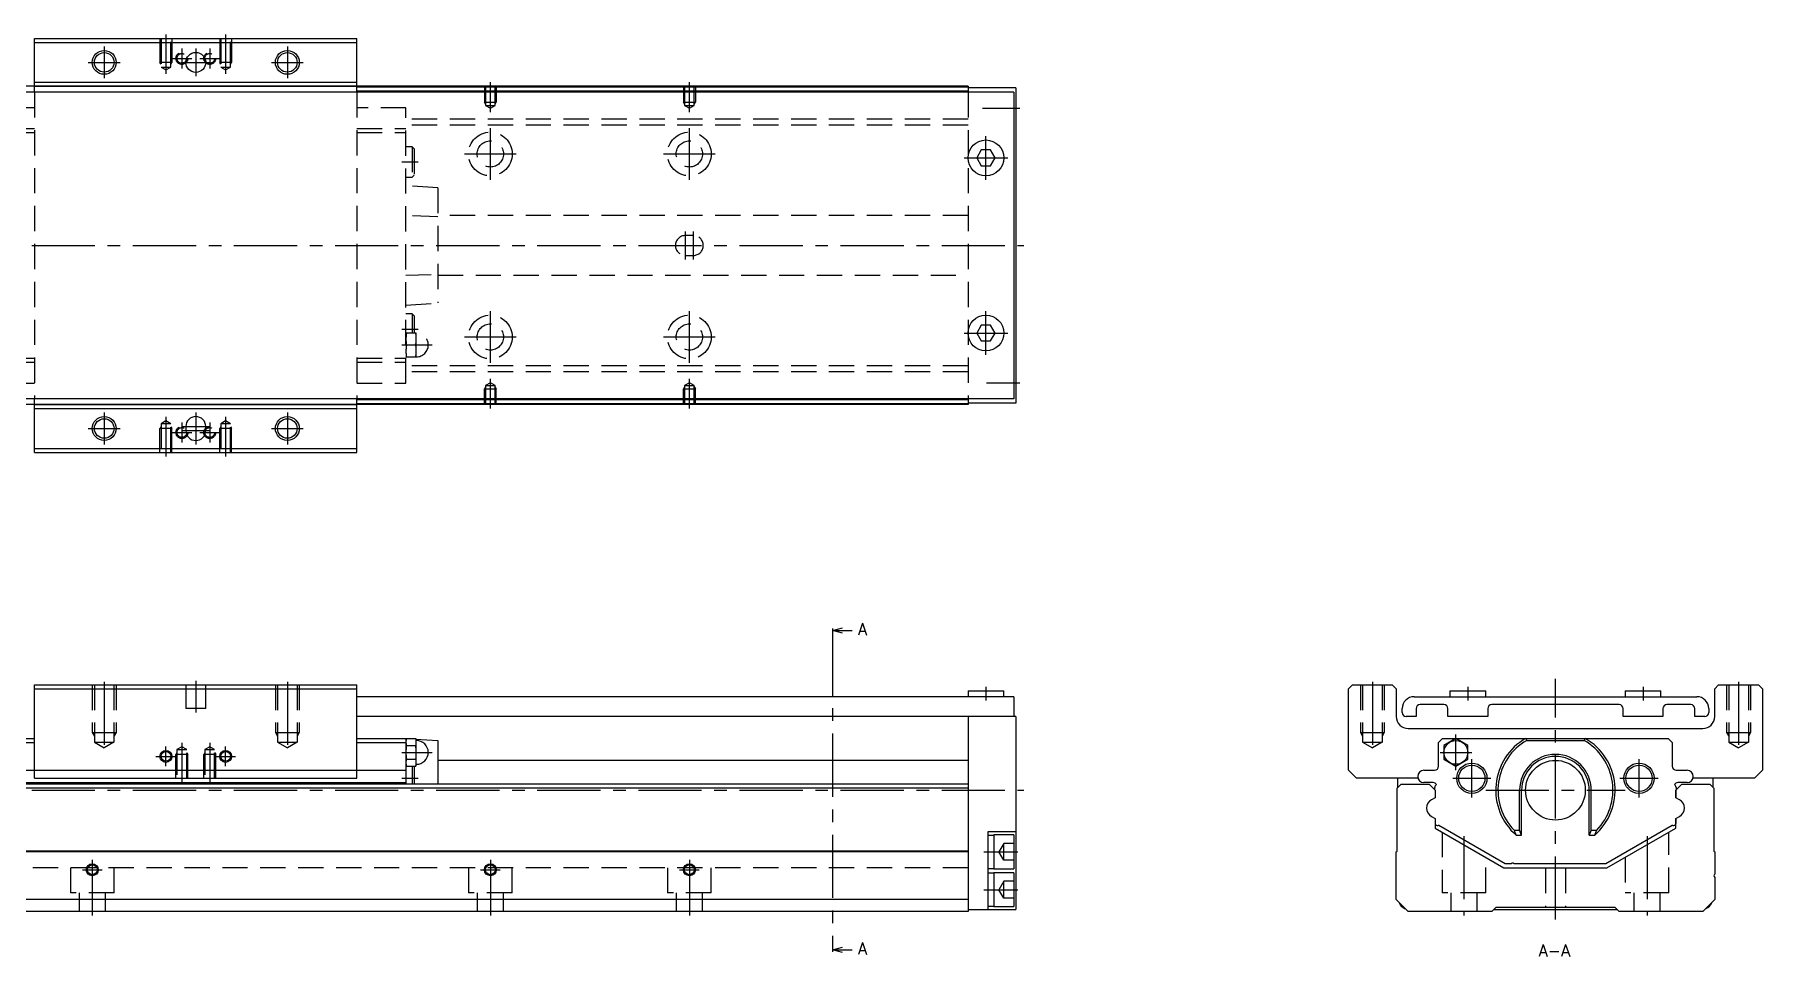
# Model space of a CAD drawing. Extents: x 0 to 1028, y -8 to 230.
# Drawn here: x 593.9 to 1028, y -1.3 to 230.4 of the extents above; entities that cross this region are included whole.
import ezdxf

# ---------------------------------------------------------------- set-up
doc = ezdxf.new("R2010")
doc.units = 0
doc.header["$LTSCALE"] = 0.5
doc.linetypes.add('CENTER', pattern=[50.8, 31.75, -6.35, 6.35, -6.35])
doc.linetypes.add('DASHED', pattern=[19.05, 12.7, -6.35])
for name, color, linetype in [('MSM_CENTER', 1, 'CENTER'), ('MSM_CONTINUOUS', 7, 'CONTINUOUS'), ('MSM_DASHED', 4, 'DASHED'), ('MSM_NARROW', 5, 'CONTINUOUS'), ('MSM_PART_NUMBER', 7, 'CONTINUOUS')]:
    doc.layers.add(name, color=color, linetype=linetype)
doc.styles.get("Standard").update_dxf_attribs({"font": 'txt.shx', "height": 3, "bigfont": 'bigfont.shx'})

msp = doc.modelspace()

# ---------------------------------------------------------------- linework, layer by layer
at = {"layer": 'MSM_CENTER'}
for p, q in [((626.9, 230.38), (626.9, 220.47)), ((641.9, 230.38), (641.9, 220.47)), ((611.4, 227.38), (611.4, 219.38)), ((630.9, 226.88), (630.9, 221.88)), ((634.4, 226.88), (634.4, 219.88)), ((637.9, 226.88), (637.9, 221.88)), ((657.4, 227.38), (657.4, 219.38)), ((607.4, 223.38), (615.4, 223.38)), ((628.4, 224.38), (633.4, 224.38)), ((630.9, 223.38), (637.9, 223.38)), ((635.4, 224.38), (640.4, 224.38)), ((653.4, 223.38), (661.4, 223.38)), ((708.4, 210.87), (708.4, 218.38)), ((758.4, 210.87), (758.4, 218.38)), ((832.07, 211.88), (841.4, 211.88)), ((708.4, 193.88), (708.4, 206.88)), ((758.4, 193.88), (758.4, 206.88)), ((832.9, 193.88), (832.9, 204.88)), ((701.9, 200.38), (714.9, 200.38)), ((751.9, 200.38), (764.9, 200.38)), ((686.2, 198.38), (690.3, 198.38)), ((827.4, 199.38), (838.4, 199.38)), ((757.4, 173.88), (757.4, 180.88)), ((759.4, 173.88), (759.4, 180.88)), ((161.4, 177.38), (842.4, 177.38)), ((708.4, 147.88), (708.4, 160.88)), ((758.4, 147.88), (758.4, 160.88)), ((832.9, 149.88), (832.9, 160.88)), ((686.2, 156.38), (690.3, 156.38)), ((686.2, 152.38), (693.8, 152.38)), ((701.9, 154.38), (714.9, 154.38)), ((751.9, 154.38), (764.9, 154.38)), ((827.4, 155.38), (838.4, 155.38)), ((708.4, 136.38), (708.4, 143.89)), ((758.4, 136.38), (758.4, 143.89)), ((833.07, 142.88), (841.4, 142.88)), ((611.4, 135.38), (611.4, 127.38)), ((634.4, 135.38), (634.4, 127.38)), ((657.4, 135.38), (657.4, 127.38)), ((607.4, 131.38), (615.4, 131.38)), ((626.9, 134.29), (626.9, 124.38)), ((628.4, 130.38), (633.4, 130.38)), ((630.9, 132.88), (630.9, 127.88)), ((630.9, 131.88), (637.9, 131.88)), ((630.9, 130.88), (637.9, 130.88)), ((635.4, 130.38), (640.4, 130.38)), ((637.9, 132.88), (637.9, 127.88)), ((641.9, 134.29), (641.9, 124.38)), ((653.4, 131.38), (661.4, 131.38)), ((794.33, 80.12), (794.33, 0.88)), ((611.4, 67.76), (611.4, 50.18)), ((634.4, 68), (634.4, 60)), ((657.4, 67.76), (657.4, 50.18)), ((832.9, 66.5), (832.9, 63)), ((929.98, 67.76), (929.98, 50.18)), ((953.98, 66.5), (953.98, 63)), ((975.98, 8), (975.98, 68.5)), ((997.98, 66.5), (997.98, 63)), ((1021.98, 67.76), (1021.98, 50.18)), ((630.9, 52.41), (630.9, 42.5)), ((637.9, 52.41), (637.9, 42.5)), ((950.98, 45.54), (950.98, 54.46)), ((624.4, 49), (629.4, 49)), ((626.9, 46.5), (626.9, 51.5)), ((639.4, 49), (644.4, 49)), ((641.9, 46.5), (641.9, 51.5)), ((686.2, 50), (693.8, 50)), ((946.98, 50), (954.98, 50)), ((954.98, 38.7), (954.98, 48.3)), ((996.98, 38.7), (996.98, 48.3)), ((686.2, 43.5), (690.3, 43.5)), ((950.18, 43.5), (959.78, 43.5)), ((992.18, 43.5), (1001.78, 43.5)), ((161.4, 40.5), (842.4, 40.5)), ((958.48, 40.5), (993.48, 40.5)), ((952.98, 28.97), (952.98, 9)), ((998.98, 28.97), (998.98, 9)), ((608.4, 23), (608.4, 9)), ((708.4, 23), (708.4, 9)), ((758.4, 23), (758.4, 9)), ((832.4, 25), (840.9, 25)), ((605.9, 20.5), (610.9, 20.5)), ((705.9, 20.5), (710.9, 20.5)), ((755.9, 20.5), (760.9, 20.5)), ((832.4, 15.5), (840.9, 15.5))]:
    msp.add_line(p, q, dxfattribs=at)
at = {"layer": 'MSM_CONTINUOUS'}
for p, q in [((593.9, 215.88), (593.9, 229.38)), ((593.9, 229.38), (674.9, 229.38)), ((593.9, 228.38), (674.9, 228.38)), ((674.9, 215.88), (674.9, 229.38)), ((828.4, 217.38), (238.4, 217.38)), ((593.9, 218.38), (674.9, 218.38)), ((593.9, 217.38), (674.9, 217.38)), ((828.4, 217.18), (674.9, 217.18)), ((828.4, 217.38), (828.4, 215.88)), ((839.9, 215.88), (224.9, 215.88)), ((828.4, 216.18), (674.9, 216.18)), ((840.4, 216.98), (828.4, 216.98)), ((839.9, 215.88), (839.9, 138.88)), ((840.4, 216.98), (840.4, 137.78)), ((831.74, 201.38), (830.59, 199.38)), ((834.05, 201.38), (831.74, 201.38)), ((835.2, 199.38), (834.05, 201.38)), ((830.59, 199.38), (831.74, 197.38)), ((831.74, 197.38), (834.05, 197.38)), ((834.05, 197.38), (835.2, 199.38)), ((831.74, 157.38), (830.59, 155.38)), ((834.05, 157.38), (831.74, 157.38)), ((835.2, 155.38), (834.05, 157.38)), ((830.59, 155.38), (831.74, 153.38)), ((831.74, 153.38), (834.05, 153.38)), ((834.05, 153.38), (835.2, 155.38)), ((839.9, 138.88), (224.9, 138.88)), ((828.4, 137.38), (238.4, 137.38)), ((593.9, 125.38), (593.9, 138.88)), ((593.9, 137.38), (674.9, 137.38)), ((593.9, 136.38), (674.9, 136.38)), ((674.9, 125.38), (674.9, 138.88)), ((828.4, 138.58), (674.9, 138.58)), ((828.4, 137.58), (674.9, 137.58)), ((828.4, 138.88), (828.4, 137.38)), ((840.4, 137.78), (828.4, 137.78)), ((631.9, 131.88), (631.9, 130.88)), ((636.9, 130.88), (636.9, 131.88)), ((593.9, 126.38), (674.9, 126.38)), ((593.9, 125.38), (674.9, 125.38)), ((794.33, 80.62), (796.83, 81.29)), ((794.33, 81.12), (794.33, 80.12)), ((794.33, 80.62), (799.33, 80.62)), ((796.83, 79.95), (794.33, 80.62)), ((593.9, 67), (674.9, 67)), ((593.9, 43.5), (593.9, 67)), ((593.9, 66), (674.9, 66)), ((674.9, 43.5), (674.9, 67)), ((828.4, 65.5), (828.4, 64)), ((828.4, 65.5), (837.4, 65.5)), ((837.4, 64), (837.4, 65.5)), ((923.98, 66), (924.98, 67)), ((923.98, 45.5), (923.98, 66)), ((924.98, 67), (934.98, 67)), ((934.98, 67), (935.98, 66)), ((935.98, 66), (935.98, 59)), ((949.48, 65.5), (958.48, 65.5)), ((949.48, 65.5), (949.48, 64)), ((958.48, 64), (958.48, 65.5)), ((993.48, 65.5), (1002.48, 65.5)), ((993.48, 65.5), (993.48, 64)), ((1002.48, 64), (1002.48, 65.5)), ((1015.98, 66), (1016.98, 67)), ((1015.98, 59), (1015.98, 66)), ((1016.98, 67), (1026.98, 67)), ((1026.98, 67), (1027.98, 66)), ((1027.98, 66), (1027.98, 45.5)), ((839.9, 64), (674.9, 64)), ((839.9, 64), (839.9, 59)), ((937.48, 60), (937.48, 61)), ((940.48, 64), (1011.48, 64)), ((940.98, 61), (940.98, 59)), ((947.98, 62), (941.98, 62)), ((948.98, 59), (948.98, 61)), ((958.98, 61), (958.98, 59)), ((991.98, 62), (959.98, 62)), ((992.98, 59), (992.98, 61)), ((1002.98, 61), (1002.98, 59)), ((1009.98, 62), (1003.98, 62)), ((1010.98, 59), (1010.98, 61)), ((1014.48, 61), (1014.48, 60)), ((840.4, 59), (674.9, 59)), ((828.4, 59), (828.4, 10)), ((840.4, 59), (840.4, 10.5)), ((940.98, 59), (938.48, 59)), ((958.98, 59), (948.98, 59)), ((1002.98, 59), (992.98, 59)), ((1013.48, 59), (1010.98, 59)), ((581.6, 53.5), (593.9, 53.5)), ((581.6, 52.5), (593.9, 52.5)), ((674.9, 53.5), (687.2, 53.5)), ((674.9, 52.5), (687.2, 52.5)), ((687.2, 53.5), (687.77, 53.46)), ((687.2, 53.5), (687.2, 42)), ((687.32, 53.46), (687.2, 53)), ((687.2, 52.41), (687.2, 52.6)), ((687.32, 53.46), (689.67, 53.46)), ((689.8, 53), (689.67, 53.46)), ((689.7, 53.34), (695.2, 53)), ((689.8, 47), (689.8, 53)), ((695.2, 53), (695.2, 42)), ((938.98, 56), (1012.98, 56)), ((946.63, 52.5), (947.63, 53.5)), ((946.63, 46.5), (946.63, 52.5)), ((947.63, 53.5), (1004.33, 53.5)), ((950.98, 53.46), (947.98, 51.73)), ((953.98, 51.73), (950.98, 53.46)), ((968.5, 53.5), (968.75, 53)), ((968.75, 53), (983.21, 53)), ((983.21, 53), (983.46, 53.5)), ((1004.33, 53.5), (1005.33, 52.5)), ((1005.33, 52.5), (1005.33, 46.5)), ((687.32, 51.73), (689.67, 51.73)), ((687.32, 48.27), (689.67, 48.27)), ((828.4, 48), (695.2, 48)), ((947.98, 51.73), (947.98, 48.27)), ((947.98, 48.27), (950.98, 46.54)), ((950.98, 46.54), (953.98, 48.27)), ((953.98, 48.27), (953.98, 51.73)), ((581.6, 45.5), (687.2, 45.5)), ((593.9, 43.5), (674.9, 43.5)), ((687.2, 47), (687.32, 46.54)), ((687.32, 46.54), (689.67, 46.54)), ((688.8, 46.54), (688.8, 42)), ((689.3, 46.54), (689.3, 42)), ((689.67, 46.54), (689.8, 47)), ((925.98, 43.5), (923.98, 45.5)), ((941.45, 43.5), (925.98, 43.5)), ((936.38, 41.2), (936.38, 43.5)), ((942.93, 45.5), (945.63, 45.5)), ((1006.33, 45.5), (1009.03, 45.5)), ((1025.98, 43.5), (1010.51, 43.5)), ((1015.58, 41.2), (1015.58, 43.5)), ((1027.98, 45.5), (1025.98, 43.5)), ((828.4, 42), (238.4, 42)), ((828.4, 41), (238.4, 41)), ((581.6, 42.4), (687.2, 42.4)), ((936.18, 41), (937.18, 42)), ((936.18, 25.2), (936.18, 41)), ((937.18, 42), (944.23, 42)), ((945.23, 42.4), (942.93, 42.4)), ((944.23, 42), (945.73, 40.5)), ((944.23, 42), (945.73, 40.5)), ((945.68, 40.55), (945.68, 41.2)), ((945.73, 40.5), (945.73, 38.61)), ((966.98, 30.44), (966.98, 40.5)), ((967.48, 29.22), (967.48, 40.5)), ((984.48, 29.22), (984.48, 40.5)), ((984.98, 30.44), (984.98, 40.5)), ((1006.23, 40.5), (1007.73, 42)), ((1006.28, 40.55), (1006.23, 40.5)), ((1006.23, 40.5), (1006.23, 38.61)), ((1006.23, 38.61), (1006.23, 40.5)), ((1006.28, 41.2), (1006.28, 40.55)), ((1009.03, 42.4), (1006.73, 42.4)), ((1007.73, 42), (1014.78, 42)), ((1014.78, 42), (1015.78, 41)), ((1015.78, 41), (1015.78, 25.2)), ((945.73, 38.61), (944.84, 38.1)), ((1007.13, 38.1), (1006.23, 38.61)), ((944.84, 33.9), (945.73, 33.39)), ((945.73, 33.39), (945.73, 31)), ((945.73, 31), (963.05, 21)), ((946.68, 31.61), (946.48, 31.61)), ((963.32, 22), (946.68, 31.61)), ((965.62, 30.44), (966.98, 30.44)), ((967.48, 29.22), (966.98, 30.44)), ((984.98, 30.44), (984.48, 29.22)), ((984.98, 30.44), (986.34, 30.44)), ((1005.28, 31.61), (988.64, 22)), ((988.91, 21), (1006.23, 31)), ((1005.48, 31.61), (1005.28, 31.61)), ((1006.23, 33.39), (1007.13, 33.9)), ((1006.23, 33.39), (1006.23, 32.13)), ((1006.23, 31), (1006.23, 33.39)), ((833.4, 30), (833.4, 10.5)), ((840.4, 30), (833.4, 30)), ((834.9, 29.15), (833.4, 29.15)), ((839.9, 29.25), (834.9, 29.25)), ((834.9, 29.25), (834.9, 20.75)), ((839.9, 29.25), (839.9, 20.75)), ((966.09, 29.22), (967.48, 29.22)), ((984.48, 29.22), (985.87, 29.22)), ((828.4, 25.2), (238.4, 25.2)), ((828.4, 25), (238.4, 25)), ((935.98, 25), (936.18, 25.2)), ((935.98, 13), (935.98, 25)), ((964.83, 22), (963.32, 22)), ((988.64, 22), (965.63, 22)), ((1015.78, 25.2), (1015.98, 25)), ((1015.98, 25), (1015.98, 19.4)), ((833.4, 20.85), (834.9, 20.85)), ((834.9, 19.65), (833.4, 19.65)), ((834.9, 20.75), (839.9, 20.75)), ((839.9, 19.75), (834.9, 19.75)), ((834.9, 19.75), (834.9, 11.25)), ((839.9, 19.75), (839.9, 11.25)), ((963.05, 21), (988.91, 21)), ((1015.98, 18.6), (1015.98, 13)), ((828.4, 13), (238.4, 13)), ((828.4, 10), (238.4, 10)), ((828.4, 10.5), (840.4, 10.5)), ((833.4, 11.35), (834.9, 11.35)), ((834.9, 11.25), (839.9, 11.25)), ((938.98, 10), (935.98, 13)), ((959.98, 10), (938.98, 10)), ((960.98, 11), (959.98, 10)), ((960.48, 10.5), (991.48, 10.5)), ((990.98, 11), (960.98, 11)), ((991.98, 10), (990.98, 11)), ((1012.98, 10), (991.98, 10)), ((1015.98, 13), (1012.98, 10)), ((794.33, 0.38), (796.83, 1.05)), ((794.33, 0.88), (794.33, -0.12)), ((794.33, 0.38), (799.33, 0.38)), ((796.83, -0.29), (794.33, 0.38))]:
    msp.add_line(p, q, dxfattribs=at)
for centre, radius in [((611.4, 223.38), 2.46), ((634.4, 223.38), 2.5), ((657.4, 223.38), 2.46), ((832.9, 199.38), 4.5), ((832.9, 155.38), 4.5), ((611.4, 131.38), 2.46), ((657.4, 131.38), 2.46), ((950.98, 50), 3), ((626.9, 49), 1.23), ((641.9, 49), 1.23), ((975.98, 40.5), 7.5), ((954.98, 43.5), 3.8), ((954.98, 43.5), 3.3), ((996.98, 43.5), 3.8), ((996.98, 43.5), 3.3), ((608.4, 20.5), 1.23), ((708.4, 20.5), 1.23), ((758.4, 20.5), 1.23)]:
    msp.add_circle(centre, radius, dxfattribs=at)
for centre, radius, start, end in [((634.4, 131.88), 2.5, 0, 180), ((634.4, 130.88), 2.5, 180, 0), ((940.48, 61), 3, 90, 180), ((941.98, 61), 1, 90, 180), ((947.98, 61), 1, 0, 90), ((959.98, 61), 1, 90, 180), ((991.98, 61), 1, 0, 90), ((1003.98, 61), 1, 90, 180), ((1009.98, 61), 1, 0, 90), ((1011.48, 61), 3, 0, 90), ((938.98, 59), 3, 180, 270), ((938.48, 60), 1, 180, 270), ((1012.98, 59), 3, 270, 0), ((1013.48, 60), 1, 270, 0), ((690.5, 52.57), 3.31, 164.2277, 179.4294), ((690.5, 52.63), 3.31, 180.5738, 195.7691), ((686.49, 52.56), 3.31, 0.5738, 15.7691), ((686.49, 52.63), 3.31, 344.2277, 359.4294), ((689.8, 50), 3, 270, 90), ((975.98, 40.5), 15, 119.9264, 228.7639), ((975.98, 40.5), 14.44, 120.051, 224.1514), ((975.98, 40.5), 14.44, 315.8486, 59.949), ((975.98, 40.5), 15, 311.2361, 60.0736), ((700.08, 49.95), 12.89, 172.0306, 179.7562), ((700.65, 50.1), 13.46, 180.407, 187.8062), ((690.5, 47.37), 3.31, 164.2277, 179.4294), ((676.9, 49.94), 12.89, 0.2452, 7.968), ((676.34, 50.1), 13.46, 352.1938, 359.593), ((686.49, 47.37), 3.31, 0.5738, 15.7691), ((975.98, 40.5), 9, 0, 180), ((975.98, 40.5), 8.5, 0, 180), ((690.5, 47.44), 3.31, 180.5738, 195.7691), ((686.49, 47.43), 3.31, 344.2277, 359.4294), ((942.93, 43.95), 1.55, 90, 270), ((945.63, 46.5), 1, 270, 0), ((1006.33, 46.5), 1, 180, 270), ((1009.03, 43.95), 1.55, 270, 90), ((945.23, 41.4), 1, 30.0919, 90), ((946.48, 41.2), 0.8, 118.7489, 180), ((1006.73, 41.4), 1, 90, 149.9081), ((1005.48, 41.2), 0.8, 0, 61.2511), ((946.14, 35.85), 2.6, 120, 176.5893), ((946.14, 36.15), 2.6, 183.4107, 240), ((1005.83, 35.85), 2.6, 3.4107, 60), ((1005.83, 36.15), 2.6, 300, 356.5893), ((946.48, 32.41), 0.8, 200.3641, 270), ((978.21, 34.62), 13.26, 198.3686, 204.03), ((973.69, 34.65), 13.33, 335.9851, 341.6163), ((1005.48, 32.41), 0.8, 270, 339.6276), ((965.23, 21.7), 0.5, 36.8699, 143.1301), ((1016.28, 19), 0.5, 126.8699, 233.1301), ((939.38, 13.5), 3, 201.8137, 248.1863), ((1012.58, 13.5), 3, 291.8151, 338.1849)]:
    msp.add_arc(centre, radius, start, end, dxfattribs=at)
at = {"layer": 'MSM_DASHED'}
for p, q in [((625.4, 229.38), (625.4, 223.38)), ((625.67, 229.38), (625.67, 222.18)), ((628.13, 222.18), (628.13, 229.38)), ((628.4, 229.38), (628.4, 223.38)), ((640.4, 229.38), (640.4, 223.38)), ((640.67, 229.38), (640.67, 222.18)), ((643.13, 222.18), (643.13, 229.38)), ((643.4, 229.38), (643.4, 223.38)), ((628.4, 223.38), (625.4, 223.38)), ((625.67, 222.91), (625.4, 223.38)), ((625.67, 222.18), (628.13, 222.18)), ((625.67, 222.18), (626.9, 221.47)), ((626.9, 221.47), (628.13, 222.18)), ((628.13, 222.91), (628.4, 223.38)), ((643.4, 223.38), (640.4, 223.38)), ((640.67, 222.91), (640.4, 223.38)), ((640.67, 222.18), (643.13, 222.18)), ((640.67, 222.18), (641.9, 221.47)), ((641.9, 221.47), (643.13, 222.18)), ((643.13, 222.91), (643.4, 223.38)), ((674.9, 217.38), (593.9, 217.38)), ((706.9, 217.38), (706.9, 213.38)), ((707.17, 217.38), (707.17, 212.58)), ((709.63, 212.58), (709.63, 217.38)), ((709.9, 217.38), (709.9, 213.38)), ((756.9, 217.38), (756.9, 213.38)), ((757.17, 217.38), (757.17, 212.58)), ((759.63, 212.58), (759.63, 217.38)), ((759.9, 217.38), (759.9, 213.38)), ((593.9, 215.88), (593.9, 138.88)), ((674.9, 215.88), (674.9, 138.88)), ((706.9, 213.38), (709.9, 213.38)), ((707.17, 212.91), (706.9, 213.38)), ((709.63, 212.91), (709.9, 213.38)), ((756.9, 213.38), (759.9, 213.38)), ((757.17, 212.91), (756.9, 213.38)), ((759.63, 212.91), (759.9, 213.38)), ((828.4, 215.88), (828.4, 138.88)), ((593.9, 211.98), (581.6, 211.98)), ((687.2, 211.98), (674.9, 211.98)), ((687.2, 142.78), (687.2, 211.98)), ((828.4, 209.13), (687.2, 209.13)), ((707.17, 212.58), (709.63, 212.58)), ((707.17, 212.58), (708.4, 211.87)), ((708.4, 211.87), (709.63, 212.58)), ((757.17, 212.58), (759.63, 212.58)), ((757.17, 212.58), (758.4, 211.87)), ((758.4, 211.87), (759.63, 212.58)), ((581.6, 206.73), (593.9, 206.73)), ((581.6, 205.73), (593.9, 205.73)), ((674.9, 206.73), (687.2, 206.73)), ((674.9, 205.73), (687.2, 205.73)), ((828.4, 207.63), (687.2, 207.63)), ((688.8, 202.18), (687.2, 202.18)), ((689.3, 201.68), (688.8, 202.18)), ((688.8, 202.18), (688.8, 194.58)), ((689.3, 201.68), (689.3, 195.08)), ((687.2, 194.58), (688.8, 194.58)), ((695.2, 191.82), (687.2, 192.38)), ((688.8, 194.58), (689.3, 195.08)), ((695.2, 191.82), (695.2, 162.93)), ((695.2, 184.61), (687.2, 184.86)), ((828.4, 184.88), (695.2, 184.88)), ((759.4, 179.88), (757.4, 179.88)), ((757.4, 174.88), (759.4, 174.88)), ((687.2, 169.89), (695.2, 170.14)), ((695.2, 169.88), (828.4, 169.88)), ((687.2, 162.38), (695.2, 162.93)), ((688.8, 160.18), (687.2, 160.18)), ((688.8, 160.18), (688.8, 155.38)), ((689.3, 159.68), (688.8, 160.18)), ((689.3, 159.68), (689.3, 155.38)), ((689.8, 155.38), (687.2, 155.38)), ((687.32, 152.38), (689.67, 152.38)), ((689.8, 149.38), (689.8, 155.38)), ((581.6, 149.03), (593.9, 149.03)), ((581.6, 148.03), (593.9, 148.03)), ((674.9, 149.03), (687.2, 149.03)), ((674.9, 148.03), (687.2, 148.03)), ((687.2, 149.38), (689.8, 149.38)), ((828.4, 147.13), (687.2, 147.13)), ((828.4, 145.63), (687.2, 145.63)), ((581.6, 142.78), (593.9, 142.78)), ((674.9, 142.78), (687.2, 142.78)), ((707.17, 141.84), (706.9, 141.38)), ((706.9, 141.38), (709.9, 141.38)), ((706.9, 137.38), (706.9, 141.38)), ((708.4, 142.89), (707.17, 142.18)), ((707.17, 142.18), (709.63, 142.18)), ((707.17, 142.18), (707.17, 137.38)), ((709.63, 142.18), (708.4, 142.89)), ((709.63, 137.38), (709.63, 142.18)), ((709.63, 141.84), (709.9, 141.38)), ((709.9, 137.38), (709.9, 141.38)), ((757.17, 141.84), (756.9, 141.38)), ((756.9, 141.38), (759.9, 141.38)), ((756.9, 137.38), (756.9, 141.38)), ((758.4, 142.89), (757.17, 142.18)), ((757.17, 142.18), (759.63, 142.18)), ((757.17, 142.18), (757.17, 137.38)), ((759.63, 142.18), (758.4, 142.89)), ((759.63, 137.38), (759.63, 142.18)), ((759.63, 141.84), (759.9, 141.38)), ((759.9, 137.38), (759.9, 141.38)), ((674.9, 137.38), (593.9, 137.38)), ((625.67, 131.84), (625.4, 131.38)), ((625.4, 125.38), (625.4, 131.38)), ((628.4, 131.38), (625.4, 131.38)), ((626.9, 133.29), (625.67, 132.58)), ((625.67, 132.58), (625.67, 125.38)), ((628.13, 132.58), (625.67, 132.58)), ((628.13, 132.58), (626.9, 133.29)), ((628.13, 125.38), (628.13, 132.58)), ((628.13, 131.84), (628.4, 131.38)), ((628.4, 125.38), (628.4, 131.38)), ((640.67, 131.84), (640.4, 131.38)), ((640.4, 125.38), (640.4, 131.38)), ((643.4, 131.38), (640.4, 131.38)), ((641.9, 133.29), (640.67, 132.58)), ((640.67, 132.58), (640.67, 125.38)), ((643.13, 132.58), (640.67, 132.58)), ((643.13, 132.58), (641.9, 133.29)), ((643.13, 125.38), (643.13, 132.58)), ((643.13, 131.84), (643.4, 131.38)), ((643.4, 125.38), (643.4, 131.38)), ((608.4, 67), (608.4, 55)), ((608.94, 67), (608.94, 52.6)), ((613.85, 67), (613.85, 52.6)), ((614.4, 67), (614.4, 55)), ((631.9, 67), (631.9, 61)), ((636.9, 61), (636.9, 67)), ((654.4, 67), (654.4, 55)), ((654.94, 67), (654.94, 52.6)), ((659.85, 67), (659.85, 52.6)), ((660.4, 67), (660.4, 55)), ((926.98, 67), (926.98, 55)), ((927.52, 67), (927.52, 52.6)), ((932.44, 67), (932.44, 52.6)), ((932.98, 67), (932.98, 55)), ((1018.98, 67), (1018.98, 55)), ((1019.52, 67), (1019.52, 52.6)), ((1024.44, 67), (1024.44, 52.6)), ((1024.98, 67), (1024.98, 55)), ((636.9, 61), (631.9, 61)), ((608.4, 55), (614.4, 55)), ((608.4, 55), (608.94, 54.06)), ((608.94, 52.6), (613.85, 52.6)), ((608.94, 52.6), (611.4, 51.18)), ((613.85, 52.6), (611.4, 51.18)), ((614.4, 55), (613.85, 54.06)), ((654.4, 55), (660.4, 55)), ((654.4, 55), (654.94, 54.06)), ((654.94, 52.6), (659.85, 52.6)), ((654.94, 52.6), (657.4, 51.18)), ((659.85, 52.6), (657.4, 51.18)), ((660.4, 55), (659.85, 54.06)), ((926.98, 55), (932.98, 55)), ((926.98, 55), (927.52, 54.06)), ((927.52, 52.6), (932.44, 52.6)), ((927.52, 52.6), (929.98, 51.18)), ((932.44, 52.6), (929.98, 51.18)), ((932.98, 55), (932.44, 54.06)), ((1018.98, 55), (1024.98, 55)), ((1018.98, 55), (1019.52, 54.06)), ((1019.52, 52.6), (1024.44, 52.6)), ((1019.52, 52.6), (1021.98, 51.18)), ((1024.44, 52.6), (1021.98, 51.18)), ((1024.98, 55), (1024.44, 54.06)), ((629.67, 49.97), (629.4, 49.5)), ((632.4, 49.5), (629.4, 49.5)), ((629.4, 43.5), (629.4, 49.5)), ((630.9, 51.41), (629.67, 50.7)), ((629.67, 50.7), (629.67, 43.5)), ((629.67, 50.7), (632.13, 50.7)), ((632.13, 50.7), (630.9, 51.41)), ((632.13, 43.5), (632.13, 50.7)), ((632.13, 49.97), (632.4, 49.5)), ((632.4, 43.5), (632.4, 49.5)), ((636.67, 49.97), (636.4, 49.5)), ((639.4, 49.5), (636.4, 49.5)), ((636.4, 43.5), (636.4, 49.5)), ((637.9, 51.41), (636.67, 50.7)), ((636.67, 50.7), (636.67, 43.5)), ((636.67, 50.7), (639.13, 50.7)), ((639.13, 50.7), (637.9, 51.41)), ((639.13, 43.5), (639.13, 50.7)), ((639.13, 49.97), (639.4, 49.5)), ((639.4, 43.5), (639.4, 49.5)), ((837.4, 27.12), (836.17, 25)), ((837.4, 22.88), (837.4, 27.12)), ((839.9, 27.12), (837.4, 27.12)), ((947.48, 29.99), (947.48, 14.7)), ((1004.48, 14.7), (1004.48, 29.99)), ((837.4, 22.88), (836.17, 25)), ((837.4, 25), (839.9, 25)), ((839.9, 22.88), (837.4, 22.88)), ((958.48, 14.7), (958.48, 23.64)), ((993.48, 23.64), (993.48, 14.7)), ((828.4, 21), (238.4, 21)), ((602.9, 21), (602.9, 14.7)), ((613.9, 14.7), (613.9, 21)), ((702.9, 21), (702.9, 14.7)), ((713.9, 14.7), (713.9, 21)), ((752.9, 21), (752.9, 14.7)), ((763.9, 14.7), (763.9, 21)), ((837.4, 17.62), (836.17, 15.5)), ((837.4, 13.38), (837.4, 17.62)), ((839.9, 17.62), (837.4, 17.62)), ((973.48, 21), (973.48, 11)), ((978.48, 21), (978.48, 11)), ((613.9, 14.7), (602.9, 14.7)), ((605.1, 14.7), (605.1, 10)), ((611.7, 10), (611.7, 14.7)), ((713.9, 14.7), (702.9, 14.7)), ((705.1, 14.7), (705.1, 10)), ((711.7, 10), (711.7, 14.7)), ((763.9, 14.7), (752.9, 14.7)), ((755.1, 14.7), (755.1, 10)), ((761.7, 10), (761.7, 14.7)), ((837.4, 13.38), (836.17, 15.5)), ((837.4, 15.5), (839.9, 15.5)), ((839.9, 13.38), (837.4, 13.38)), ((958.48, 14.7), (947.48, 14.7)), ((949.68, 14.7), (949.68, 10)), ((956.28, 10), (956.28, 14.7)), ((1004.48, 14.7), (993.48, 14.7)), ((995.68, 14.7), (995.68, 10)), ((1002.28, 10), (1002.28, 14.7))]:
    msp.add_line(p, q, dxfattribs=at)
for centre, radius in [((630.9, 224.38), 1.5), ((637.9, 224.38), 1.5), ((630.9, 224.38), 1.23), ((637.9, 224.38), 1.23), ((708.4, 200.38), 5.5), ((758.4, 200.38), 5.5), ((708.4, 200.38), 3.3), ((758.4, 200.38), 3.3), ((708.4, 154.38), 5.5), ((708.4, 154.38), 3.3), ((758.4, 154.38), 5.5), ((758.4, 154.38), 3.3), ((630.9, 130.38), 1.5), ((630.9, 130.38), 1.23), ((637.9, 130.38), 1.5), ((637.9, 130.38), 1.23)]:
    msp.add_circle(centre, radius, dxfattribs=at)
for centre, radius, start, end in [((757.4, 177.38), 2.5, 90, 270), ((759.4, 177.38), 2.5, 270, 90), ((696.89, 153.83), 9.69, 170.8086, 179.713), ((696.89, 153.92), 9.7, 180.2886, 189.1898), ((696.89, 150.83), 9.69, 170.8086, 179.713), ((680.1, 153.83), 9.7, 0.2886, 9.1898), ((680.1, 153.92), 9.69, 350.8086, 359.713), ((680.1, 150.83), 9.7, 0.2886, 9.1898), ((689.8, 152.38), 3, 270, 90), ((696.89, 150.92), 9.7, 180.2886, 189.1898), ((680.1, 150.92), 9.69, 350.8086, 359.713)]:
    msp.add_arc(centre, radius, start, end, dxfattribs=at)
at = {"layer": 'MSM_NARROW'}
for centre, radius in [((611.4, 223.38), 3), ((657.4, 223.38), 3), ((611.4, 131.38), 3), ((657.4, 131.38), 3), ((626.9, 49), 1.5), ((641.9, 49), 1.5), ((608.4, 20.5), 1.5), ((708.4, 20.5), 1.5), ((758.4, 20.5), 1.5)]:
    msp.add_circle(centre, radius, dxfattribs=at)

# ---------------------------------------------------------------- texts
at = {"layer": 'MSM_PART_NUMBER'}
for s, p in [('A', (800.75, 79.49)), ('A', (800.75, -0.75)), ('A-A', (971.72, -1.28))]:
    msp.add_text(s, height=3, dxfattribs=at).set_placement(p)

doc.saveas('drawing.dxf')
